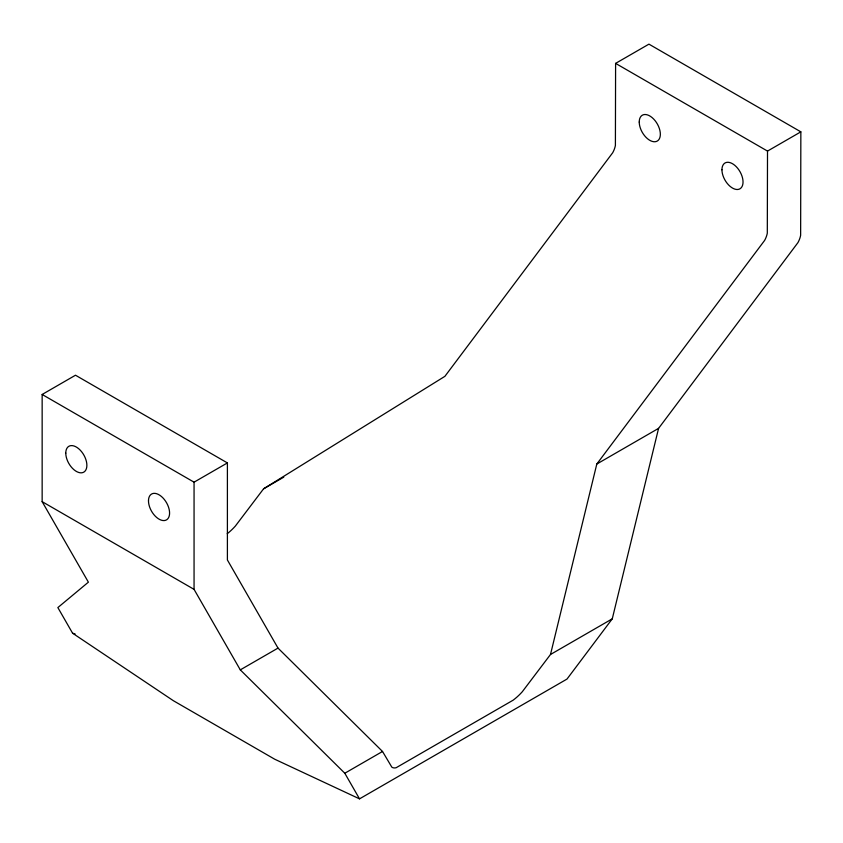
<?xml version="1.0" encoding="UTF-8"?>
<svg xmlns="http://www.w3.org/2000/svg" width="843" height="843" viewBox="0 0 843 843"><rect width="100%" height="100%" fill="white"/><g stroke="black" fill="none" stroke-linecap="round" stroke-linejoin="round"><path stroke-width="1.26" d="M615.601 63.383L648.941 44.142L800.85 131.845L800.639 235.292A15.659 9.041 -60 0 1 797.931 242.636L658.573 428.37L612.271 618.825L567.002 679.068L359.518 798.858L274.692 759.206L173.416 700.733L72.572 633.198L57.861 607.582L88.389 582.165L42.15 501.659L42.15 394.471L75.491 375.219L227.399 462.923L227.399 559.973L278.011 648.098L382.522 751.471L391.805 767.109A12.466 7.197 -60 0 0 396.178 767.71L513.145 700.175A47.029 27.155 -60 0 0 522.26 691.787L550.5 654.484L596.802 464.04L764.601 240.455A15.659 9.041 -60 0 0 767.309 233.111L767.509 151.087L615.601 63.383L615.401 145.407A15.659 9.041 -60 0 1 612.692 152.752L444.893 376.336L263.564 488.824L235.313 526.127A47.029 27.155 -60 0 1 227.231 533.724M42.15 394.471L194.059 482.175L227.399 462.923M767.509 151.087L800.85 131.845M263.564 488.824L283.775 477.149M194.059 482.175L194.059 589.362L240.297 669.869L278.011 648.098M596.802 464.04L658.573 428.37M240.297 669.869L344.808 773.242L382.522 751.471M550.5 654.484L612.271 618.825M72.572 633.198L75.09 633.936M42.15 501.659L194.059 589.362M344.808 773.242L359.518 798.858M65.775 453.134A14.921 8.609 60 0 0 81.602 472.818A14.921 8.609 60 0 0 81.602 451.722A14.921 8.609 60 0 0 65.775 453.134M148.484 500.879A14.921 8.609 60 0 0 164.311 520.563A14.921 8.609 60 0 0 164.311 499.467A14.921 8.609 60 0 0 148.484 500.879M639.236 122.056A14.921 8.609 60 0 0 655.064 141.74A14.921 8.609 60 0 0 655.064 120.633A14.921 8.609 60 0 0 639.236 122.056M721.945 169.801A14.921 8.609 60 0 0 737.762 189.485A14.921 8.609 60 0 0 737.762 168.389A14.921 8.609 60 0 0 721.945 169.801"/></g></svg>
